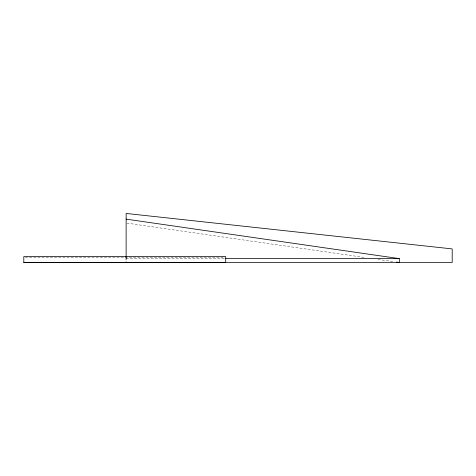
<?xml version="1.0" encoding="UTF-8"?>
<svg xmlns="http://www.w3.org/2000/svg" width="476" height="476" viewBox="0 0 476 476"><rect width="100%" height="100%" fill="white"/><g stroke="black" fill="none" stroke-linecap="round" stroke-linejoin="round"><path stroke-width="0.36" stroke-dasharray="2.38 1.78" d="M25.282 257.683L224.964 257.683M126.134 258.617L224.868 258.617M126.866 223.113L365.538 257.611M378.021 259.414L394.182 261.746M126.134 257.373L126.134 261.848M125.985 257.343L125.985 261.86"/><path stroke-width="0.71" d="M225.606 258.617L399.322 258.617L399.322 262.49L396.383 262.068M23.8 262.49L452.2 262.49L452.2 248.912L126.134 213.444L126.134 257.153M225.701 262.556L23.8 262.556L23.8 256.606L225.701 256.606L225.701 262.49M126.134 219.133L399.322 258.617"/></g></svg>
